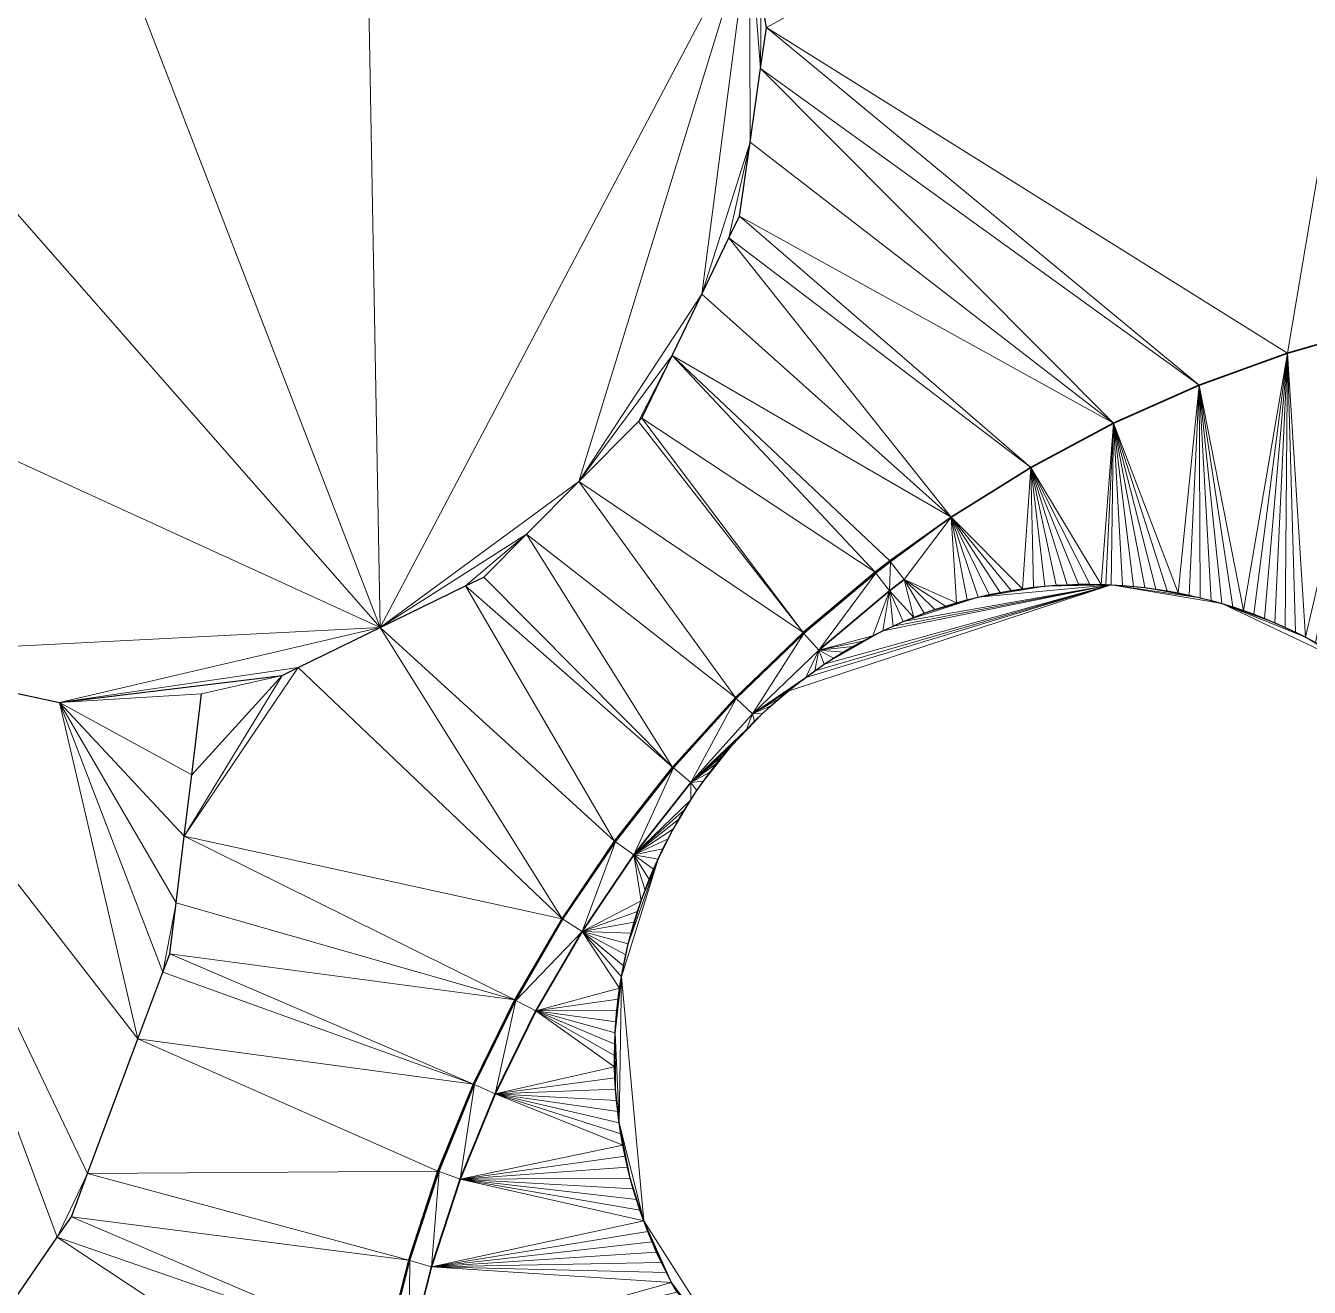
# Model space of a CAD drawing. Header units: metres. Extents: x 246428 to 246884, y 7418966 to 7419490.
# Drawn here: x 246834.15 to 246845.54, y 7419397.66 to 7419408.86 of the extents above; entities that cross this region are included whole.
import ezdxf

# ---------------------------------------------------------------- set-up
doc = ezdxf.new("R2010")
doc.units = ezdxf.units.M
doc.linetypes.add('blank name', pattern=[0])
doc.linetypes.add('HIDDEN', pattern=[9.525, 6.35, -3.175])
doc.layers.add('_12D_UNMAPPED', color=7, linetype='Continuous')
doc.layers.add('GRADELINES', color=250, linetype='HIDDEN', lineweight=25)
for name, color, linetype, lineweight, true_color in [('KERB_BACK', 7, 'Continuous', 35, 0x5fd2ff), ('KERB_LIP', 7, 'Continuous', 35, 0x5fd2ff), ('KERB_TOP', 7, 'Continuous', 18, 0xb9b9b9)]:
    doc.layers.add(name, color=color, linetype=linetype, lineweight=lineweight, true_color=true_color)

msp = doc.modelspace()

# ---------------------------------------------------------------- linework, layer by layer
at = {"layer": '_12D_UNMAPPED', "color": 3, "linetype": 'blank name', "lineweight": 0}
for points in [[(246833.053, 7419414.524, 36.276), (246837.296, 7419403.517, 36.389), (246829.769, 7419412.099, 36.258)], [(246837.1, 7419414.265, 36.318), (246837.296, 7419403.517, 36.389), (246833.053, 7419414.524, 36.276)], [(246840.574, 7419409.735, 36.382), (246837.296, 7419403.517, 36.389), (246837.1, 7419414.265, 36.318)], [(246837.296, 7419403.517, 36.389), (246828.975, 7419407.327, 36.281), (246829.769, 7419412.099, 36.258)], [(246840.724, 7419408.846, 36.389), (246840.679, 7419409.113, 36.386), (246846.359, 7419411.938, 36.425)], [(246845.349, 7419405.955, 36.453), (246840.724, 7419408.846, 36.389), (246846.359, 7419411.938, 36.425)], [(246846.15, 7419406.186, 36.46), (246845.349, 7419405.955, 36.453), (246846.359, 7419411.938, 36.425)], [(246839.058, 7419404.813, 36.398), (246837.296, 7419403.517, 36.389), (246840.574, 7419409.735, 36.382)], [(246840.152, 7419406.479, 36.398), (246839.058, 7419404.813, 36.398), (246840.574, 7419409.735, 36.382)], [(246840.579, 7419407.826, 36.394), (246840.152, 7419406.479, 36.398), (246840.574, 7419409.735, 36.382)], [(246840.579, 7419407.826, 36.394), (246840.574, 7419409.735, 36.382), (246840.672, 7419408.48, 36.391)], [(246840.574, 7419409.735, 36.382), (246840.679, 7419409.113, 36.386), (246840.672, 7419408.48, 36.391)], [(246840.679, 7419409.113, 36.386), (246840.724, 7419408.846, 36.389), (246840.672, 7419408.48, 36.391)], [(246840.724, 7419408.846, 36.389), (246844.566, 7419405.67, 36.448), (246840.672, 7419408.48, 36.391)], [(246845.349, 7419405.955, 36.453), (246844.566, 7419405.67, 36.448), (246840.724, 7419408.846, 36.389)], [(246843.805, 7419405.331, 36.442), (246840.579, 7419407.826, 36.394), (246840.672, 7419408.48, 36.391)], [(246844.566, 7419405.67, 36.448), (246843.805, 7419405.331, 36.442), (246840.672, 7419408.48, 36.391)], [(246840.392, 7419406.977, 36.398), (246840.152, 7419406.479, 36.398), (246840.579, 7419407.826, 36.394)], [(246840.485, 7419407.17, 36.397), (246840.392, 7419406.977, 36.398), (246840.579, 7419407.826, 36.394)], [(246840.485, 7419407.17, 36.397), (246840.579, 7419407.826, 36.394), (246843.805, 7419405.331, 36.442)], [(246832.504, 7419403.272, 36.342), (246828.975, 7419407.327, 36.281), (246837.296, 7419403.517, 36.389)], [(246840.392, 7419406.977, 36.398), (246840.485, 7419407.17, 36.397), (246843.07, 7419404.939, 36.437)], [(246843.07, 7419404.939, 36.437), (246840.485, 7419407.17, 36.397), (246843.805, 7419405.331, 36.442)], [(246840.152, 7419406.479, 36.398), (246840.392, 7419406.977, 36.398), (246842.363, 7419404.498, 36.433)], [(246842.363, 7419404.498, 36.433), (246840.392, 7419406.977, 36.398), (246843.07, 7419404.939, 36.437)], [(246839.888, 7419405.932, 36.399), (246839.058, 7419404.813, 36.398), (246840.152, 7419406.479, 36.398)], [(246839.888, 7419405.932, 36.399), (246840.152, 7419406.479, 36.398), (246842.363, 7419404.498, 36.433)], [(246845.349, 7419405.955, 36.453), (246846.15, 7419406.186, 36.46), (246845.508, 7419403.431, 36.984)], [(246845.508, 7419403.431, 36.984), (246846.15, 7419406.186, 36.46), (246845.597, 7419403.384, 36.986)], [(246839.59, 7419405.347, 36.4), (246839.058, 7419404.813, 36.398), (246839.888, 7419405.932, 36.399)], [(246839.619, 7419405.377, 36.4), (246839.59, 7419405.347, 36.4), (246839.888, 7419405.932, 36.399)], [(246841.689, 7419404.009, 36.43), (246839.619, 7419405.377, 36.4), (246839.888, 7419405.932, 36.399)], [(246841.821, 7419404.11, 36.43), (246839.888, 7419405.932, 36.399), (246841.821, 7419404.11, 36.43)], [(246841.689, 7419404.009, 36.43), (246839.888, 7419405.932, 36.399), (246841.821, 7419404.11, 36.43)], [(246841.821, 7419404.11, 36.43), (246839.888, 7419405.932, 36.399), (246842.363, 7419404.498, 36.433)], [(246844.566, 7419405.67, 36.448), (246845.349, 7419405.955, 36.453), (246844.958, 7419403.669, 36.975)], [(246844.958, 7419403.669, 36.975), (246845.349, 7419405.955, 36.453), (246845.052, 7419403.635, 36.976)], [(246845.052, 7419403.635, 36.976), (246845.349, 7419405.955, 36.453), (246845.145, 7419403.598, 36.978)], [(246845.145, 7419403.598, 36.978), (246845.349, 7419405.955, 36.453), (246845.237, 7419403.56, 36.98)], [(246845.237, 7419403.56, 36.98), (246845.349, 7419405.955, 36.453), (246845.329, 7419403.519, 36.981)], [(246845.329, 7419403.519, 36.981), (246845.349, 7419405.955, 36.453), (246845.419, 7419403.476, 36.983)], [(246845.419, 7419403.476, 36.983), (246845.349, 7419405.955, 36.453), (246845.508, 7419403.431, 36.984)], [(246843.805, 7419405.331, 36.442), (246844.566, 7419405.67, 36.448), (246844.379, 7419403.825, 36.965)], [(246844.379, 7419403.825, 36.965), (246844.566, 7419405.67, 36.448), (246844.477, 7419403.805, 36.966)], [(246844.477, 7419403.805, 36.966), (246844.566, 7419405.67, 36.448), (246844.574, 7419403.782, 36.968)], [(246844.671, 7419403.757, 36.97), (246844.566, 7419405.67, 36.448), (246844.767, 7419403.73, 36.971)], [(246844.863, 7419403.7, 36.973), (246844.566, 7419405.67, 36.448), (246844.958, 7419403.669, 36.975)], [(246844.574, 7419403.782, 36.968), (246844.566, 7419405.67, 36.448), (246844.671, 7419403.757, 36.97)], [(246844.767, 7419403.73, 36.971), (246844.566, 7419405.67, 36.448), (246844.863, 7419403.7, 36.973)], [(246841.05, 7419403.474, 36.426), (246839.59, 7419405.347, 36.4), (246839.619, 7419405.377, 36.4)], [(246841.689, 7419404.009, 36.43), (246841.05, 7419403.474, 36.426), (246839.619, 7419405.377, 36.4)], [(246841.05, 7419403.474, 36.426), (246839.058, 7419404.813, 36.398), (246839.59, 7419405.347, 36.4)], [(246843.07, 7419404.939, 36.437), (246843.805, 7419405.331, 36.442), (246843.695, 7419403.901, 36.953)], [(246843.695, 7419403.901, 36.953), (246843.805, 7419405.331, 36.442), (246843.737, 7419403.899, 36.954)], [(246843.805, 7419405.331, 36.442), (246843.784, 7419403.897, 36.955), (246843.737, 7419403.899, 36.954)], [(246843.784, 7419403.897, 36.955), (246843.805, 7419405.331, 36.442), (246843.884, 7419403.891, 36.956)], [(246844.083, 7419403.872, 36.96), (246843.805, 7419405.331, 36.442), (246844.182, 7419403.858, 36.961)], [(246843.884, 7419403.891, 36.956), (246843.805, 7419405.331, 36.442), (246843.983, 7419403.883, 36.958)], [(246843.983, 7419403.883, 36.958), (246843.805, 7419405.331, 36.442), (246844.083, 7419403.872, 36.96)], [(246844.182, 7419403.858, 36.961), (246843.805, 7419405.331, 36.442), (246844.281, 7419403.843, 36.963)], [(246844.281, 7419403.843, 36.963), (246843.805, 7419405.331, 36.442), (246844.379, 7419403.825, 36.965)], [(246842.363, 7419404.498, 36.433), (246843.07, 7419404.939, 36.437), (246842.997, 7419403.862, 36.942)], [(246842.997, 7419403.862, 36.942), (246843.07, 7419404.939, 36.437), (246843.096, 7419403.875, 36.943)], [(246843.096, 7419403.875, 36.943), (246843.07, 7419404.939, 36.437), (246843.195, 7419403.885, 36.945)], [(246843.195, 7419403.885, 36.945), (246843.07, 7419404.939, 36.437), (246843.295, 7419403.893, 36.947)], [(246843.295, 7419403.893, 36.947), (246843.07, 7419404.939, 36.437), (246843.395, 7419403.898, 36.948)], [(246843.395, 7419403.898, 36.948), (246843.07, 7419404.939, 36.437), (246843.495, 7419403.902, 36.95)], [(246843.495, 7419403.902, 36.95), (246843.07, 7419404.939, 36.437), (246843.595, 7419403.902, 36.951)], [(246843.595, 7419403.902, 36.951), (246843.07, 7419404.939, 36.437), (246843.695, 7419403.901, 36.953)], [(246838.596, 7419404.348, 36.396), (246837.296, 7419403.517, 36.389), (246839.058, 7419404.813, 36.398)], [(246840.45, 7419402.896, 36.424), (246838.596, 7419404.348, 36.396), (246839.058, 7419404.813, 36.398)], [(246841.05, 7419403.474, 36.426), (246840.45, 7419402.896, 36.424), (246839.058, 7419404.813, 36.398)], [(246841.821, 7419404.11, 36.43), (246842.363, 7419404.498, 36.433), (246841.827, 7419404.102, 36.922)], [(246841.827, 7419404.102, 36.922), (246842.363, 7419404.498, 36.433), (246841.948, 7419403.943, 36.922)], [(246841.948, 7419403.943, 36.922), (246842.363, 7419404.498, 36.433), (246842.41, 7419403.737, 36.933)], [(246842.41, 7419403.737, 36.933), (246842.363, 7419404.498, 36.433), (246842.507, 7419403.764, 36.934)], [(246842.507, 7419403.764, 36.934), (246842.363, 7419404.498, 36.433), (246842.604, 7419403.788, 36.936)], [(246842.604, 7419403.788, 36.936), (246842.363, 7419404.498, 36.433), (246842.701, 7419403.81, 36.937)], [(246842.701, 7419403.81, 36.937), (246842.363, 7419404.498, 36.433), (246842.799, 7419403.83, 36.939)], [(246842.799, 7419403.83, 36.939), (246842.363, 7419404.498, 36.433), (246842.898, 7419403.847, 36.94)], [(246842.898, 7419403.847, 36.94), (246842.363, 7419404.498, 36.433), (246842.997, 7419403.862, 36.942)], [(246838.053, 7419403.887, 36.394), (246837.296, 7419403.517, 36.389), (246838.596, 7419404.348, 36.396)], [(246838.215, 7419403.966, 36.395), (246838.053, 7419403.887, 36.394), (246838.596, 7419404.348, 36.396)], [(246839.892, 7419402.277, 36.423), (246838.215, 7419403.966, 36.395), (246838.596, 7419404.348, 36.396)], [(246840.45, 7419402.896, 36.424), (246839.892, 7419402.277, 36.423), (246838.596, 7419404.348, 36.396)], [(246841.689, 7419404.009, 36.43), (246841.821, 7419404.11, 36.43), (246841.695, 7419404.001, 36.92)], [(246841.695, 7419404.001, 36.92), (246841.821, 7419404.11, 36.43), (246841.827, 7419404.102, 36.922)], [(246841.695, 7419404.001, 36.92), (246841.827, 7419404.102, 36.922), (246841.818, 7419403.843, 36.92)], [(246841.818, 7419403.843, 36.92), (246841.827, 7419404.102, 36.922), (246841.948, 7419403.943, 36.922)], [(246841.821, 7419404.11, 36.43), (246841.821, 7419404.11, 36.43), (246841.827, 7419404.102, 36.922)], [(246841.057, 7419403.466, 36.912), (246841.05, 7419403.474, 36.426), (246841.689, 7419404.009, 36.43)], [(246841.057, 7419403.466, 36.912), (246841.689, 7419404.009, 36.43), (246841.695, 7419404.001, 36.92)], [(246841.19, 7419403.317, 36.912), (246841.057, 7419403.466, 36.912), (246841.695, 7419404.001, 36.92)], [(246841.19, 7419403.317, 36.912), (246841.695, 7419404.001, 36.92), (246841.818, 7419403.843, 36.92)], [(246839.377, 7419401.622, 36.421), (246837.296, 7419403.517, 36.389), (246838.053, 7419403.887, 36.394)], [(246839.892, 7419402.277, 36.423), (246838.053, 7419403.887, 36.394), (246838.215, 7419403.966, 36.395)], [(246839.892, 7419402.277, 36.423), (246839.377, 7419401.622, 36.421), (246838.053, 7419403.887, 36.394)], [(246840.916, 7419402.952, 36.912), (246841.073, 7419403.075, 36.914), (246843.784, 7419403.897, 36.955)], [(246843.784, 7419403.897, 36.955), (246841.073, 7419403.075, 36.914), (246841.154, 7419403.134, 36.915)], [(246843.784, 7419403.897, 36.955), (246841.154, 7419403.134, 36.915), (246841.237, 7419403.191, 36.916)], [(246843.784, 7419403.897, 36.955), (246841.237, 7419403.191, 36.916), (246841.757, 7419403.488, 36.923)], [(246843.784, 7419403.897, 36.955), (246841.757, 7419403.488, 36.923), (246841.848, 7419403.53, 36.924)], [(246841.818, 7419403.843, 36.92), (246841.948, 7419403.943, 36.922), (246842.032, 7419403.608, 36.927)], [(246843.784, 7419403.897, 36.955), (246841.848, 7419403.53, 36.924), (246841.939, 7419403.57, 36.926)], [(246843.784, 7419403.897, 36.955), (246841.939, 7419403.57, 36.926), (246842.604, 7419403.788, 36.936)], [(246842.032, 7419403.608, 36.927), (246841.948, 7419403.943, 36.922), (246842.125, 7419403.644, 36.929)], [(246842.125, 7419403.644, 36.929), (246841.948, 7419403.943, 36.922), (246842.22, 7419403.677, 36.93)], [(246842.22, 7419403.677, 36.93), (246841.948, 7419403.943, 36.922), (246842.315, 7419403.708, 36.931)], [(246842.315, 7419403.708, 36.931), (246841.948, 7419403.943, 36.922), (246842.41, 7419403.737, 36.933)], [(246843.784, 7419403.897, 36.955), (246842.604, 7419403.788, 36.936), (246843.195, 7419403.885, 36.945)], [(246842.604, 7419403.788, 36.936), (246842.799, 7419403.83, 36.939), (246843.195, 7419403.885, 36.945)], [(246842.799, 7419403.83, 36.939), (246842.898, 7419403.847, 36.94), (246843.195, 7419403.885, 36.945)], [(246842.898, 7419403.847, 36.94), (246842.997, 7419403.862, 36.942), (246843.195, 7419403.885, 36.945)], [(246842.997, 7419403.862, 36.942), (246843.096, 7419403.875, 36.943), (246843.195, 7419403.885, 36.945)], [(246843.195, 7419403.885, 36.945), (246843.395, 7419403.898, 36.948), (246843.595, 7419403.902, 36.951)], [(246843.195, 7419403.885, 36.945), (246843.595, 7419403.902, 36.951), (246843.695, 7419403.901, 36.953)], [(246843.784, 7419403.897, 36.955), (246843.195, 7419403.885, 36.945), (246843.695, 7419403.901, 36.953)], [(246843.195, 7419403.885, 36.945), (246843.295, 7419403.893, 36.947), (246843.395, 7419403.898, 36.948)], [(246843.395, 7419403.898, 36.948), (246843.495, 7419403.902, 36.95), (246843.595, 7419403.902, 36.951)], [(246843.784, 7419403.897, 36.955), (246843.695, 7419403.901, 36.953), (246843.737, 7419403.899, 36.954)], [(246843.784, 7419403.897, 36.955), (246843.884, 7419403.891, 36.956), (246844.083, 7419403.872, 36.96)], [(246843.784, 7419403.897, 36.955), (246844.083, 7419403.872, 36.96), (246844.574, 7419403.782, 36.968)], [(246843.784, 7419403.897, 36.955), (246844.574, 7419403.782, 36.968), (246844.767, 7419403.73, 36.971)], [(246843.884, 7419403.891, 36.956), (246843.983, 7419403.883, 36.958), (246844.083, 7419403.872, 36.96)], [(246844.083, 7419403.872, 36.96), (246844.182, 7419403.858, 36.961), (246844.574, 7419403.782, 36.968)], [(246841.19, 7419403.317, 36.912), (246841.818, 7419403.843, 36.92), (246841.668, 7419403.444, 36.922)], [(246841.668, 7419403.444, 36.922), (246841.818, 7419403.843, 36.92), (246841.757, 7419403.488, 36.923)], [(246841.757, 7419403.488, 36.923), (246841.818, 7419403.843, 36.92), (246841.848, 7419403.53, 36.924)], [(246841.848, 7419403.53, 36.924), (246841.818, 7419403.843, 36.92), (246841.939, 7419403.57, 36.926)], [(246841.939, 7419403.57, 36.926), (246841.818, 7419403.843, 36.92), (246842.032, 7419403.608, 36.927)], [(246841.939, 7419403.57, 36.926), (246842.125, 7419403.644, 36.929), (246842.604, 7419403.788, 36.936)], [(246842.125, 7419403.644, 36.929), (246842.315, 7419403.708, 36.931), (246842.604, 7419403.788, 36.936)], [(246842.315, 7419403.708, 36.931), (246842.507, 7419403.764, 36.934), (246842.604, 7419403.788, 36.936)], [(246842.315, 7419403.708, 36.931), (246842.41, 7419403.737, 36.933), (246842.507, 7419403.764, 36.934)], [(246842.604, 7419403.788, 36.936), (246842.701, 7419403.81, 36.937), (246842.799, 7419403.83, 36.939)], [(246844.182, 7419403.858, 36.961), (246844.281, 7419403.843, 36.963), (246844.574, 7419403.782, 36.968)], [(246844.281, 7419403.843, 36.963), (246844.379, 7419403.825, 36.965), (246844.574, 7419403.782, 36.968)], [(246844.379, 7419403.825, 36.965), (246844.477, 7419403.805, 36.966), (246844.574, 7419403.782, 36.968)], [(246844.574, 7419403.782, 36.968), (246844.671, 7419403.757, 36.97), (246844.767, 7419403.73, 36.971)], [(246841.939, 7419403.57, 36.926), (246842.032, 7419403.608, 36.927), (246842.125, 7419403.644, 36.929)], [(246842.125, 7419403.644, 36.929), (246842.22, 7419403.677, 36.93), (246842.315, 7419403.708, 36.931)], [(246844.767, 7419403.73, 36.971), (246845.508, 7419403.431, 36.984), (246845.938, 7419403.176, 36.992)], [(246844.767, 7419403.73, 36.971), (246844.958, 7419403.669, 36.975), (246845.237, 7419403.56, 36.98)], [(246844.767, 7419403.73, 36.971), (246844.863, 7419403.7, 36.973), (246844.958, 7419403.669, 36.975)], [(246844.767, 7419403.73, 36.971), (246845.237, 7419403.56, 36.98), (246845.508, 7419403.431, 36.984)], [(246844.958, 7419403.669, 36.975), (246845.052, 7419403.635, 36.976), (246845.237, 7419403.56, 36.98)], [(246845.052, 7419403.635, 36.976), (246845.145, 7419403.598, 36.978), (246845.237, 7419403.56, 36.98)], [(246845.237, 7419403.56, 36.98), (246845.329, 7419403.519, 36.981), (246845.508, 7419403.431, 36.984)], [(246834.45, 7419402.852, 36.364), (246832.504, 7419403.272, 36.342), (246837.296, 7419403.517, 36.389)], [(246834.45, 7419402.852, 36.364), (246837.296, 7419403.517, 36.389), (246836.569, 7419403.162, 36.383)], [(246838.91, 7419400.932, 36.422), (246836.569, 7419403.162, 36.383), (246837.296, 7419403.517, 36.389)], [(246839.377, 7419401.622, 36.421), (246838.91, 7419400.932, 36.422), (246837.296, 7419403.517, 36.389)], [(246840.457, 7419402.889, 36.904), (246840.45, 7419402.896, 36.424), (246841.05, 7419403.474, 36.426)], [(246840.457, 7419402.889, 36.904), (246841.05, 7419403.474, 36.426), (246841.057, 7419403.466, 36.912)], [(246840.601, 7419402.75, 36.904), (246840.457, 7419402.889, 36.904), (246841.057, 7419403.466, 36.912)], [(246840.601, 7419402.75, 36.904), (246841.057, 7419403.466, 36.912), (246841.19, 7419403.317, 36.912)], [(246841.579, 7419403.397, 36.921), (246841.19, 7419403.317, 36.912), (246841.668, 7419403.444, 36.922)], [(246841.237, 7419403.191, 36.916), (246841.32, 7419403.245, 36.917), (246841.757, 7419403.488, 36.923)], [(246841.32, 7419403.245, 36.917), (246841.668, 7419403.444, 36.922), (246841.757, 7419403.488, 36.923)], [(246841.32, 7419403.245, 36.917), (246841.492, 7419403.349, 36.919), (246841.668, 7419403.444, 36.922)], [(246841.492, 7419403.349, 36.919), (246841.579, 7419403.397, 36.921), (246841.668, 7419403.444, 36.922)], [(246845.329, 7419403.519, 36.981), (246845.419, 7419403.476, 36.983), (246845.508, 7419403.431, 36.984)], [(246845.508, 7419403.431, 36.984), (246845.597, 7419403.384, 36.986), (246845.684, 7419403.335, 36.988)], [(246845.508, 7419403.431, 36.984), (246845.684, 7419403.335, 36.988), (246845.938, 7419403.176, 36.992)], [(246841.073, 7419403.075, 36.914), (246840.601, 7419402.75, 36.904), (246841.19, 7419403.317, 36.912)], [(246841.073, 7419403.075, 36.914), (246841.19, 7419403.317, 36.912), (246841.154, 7419403.134, 36.915)], [(246841.154, 7419403.134, 36.915), (246841.19, 7419403.317, 36.912), (246841.237, 7419403.191, 36.916)], [(246841.492, 7419403.349, 36.919), (246841.19, 7419403.317, 36.912), (246841.579, 7419403.397, 36.921)], [(246841.405, 7419403.298, 36.918), (246841.19, 7419403.317, 36.912), (246841.492, 7419403.349, 36.919)], [(246841.32, 7419403.245, 36.917), (246841.19, 7419403.317, 36.912), (246841.405, 7419403.298, 36.918)], [(246841.237, 7419403.191, 36.916), (246841.19, 7419403.317, 36.912), (246841.32, 7419403.245, 36.917)], [(246841.32, 7419403.245, 36.917), (246841.405, 7419403.298, 36.918), (246841.492, 7419403.349, 36.919)], [(246834.055, 7419397.56, 36.394), (246832.504, 7419403.272, 36.342), (246834.43, 7419398.105, 36.395)], [(246834.43, 7419398.105, 36.395), (246832.504, 7419403.272, 36.342), (246834.699, 7419398.671, 36.394)], [(246834.699, 7419398.671, 36.394), (246832.504, 7419403.272, 36.342), (246835.146, 7419399.865, 36.391)], [(246832.504, 7419403.272, 36.342), (246834.45, 7419402.852, 36.364), (246835.146, 7419399.865, 36.391)], [(246834.45, 7419402.852, 36.364), (246836.569, 7419403.162, 36.383), (246836.426, 7419403.092, 36.382)], [(246834.45, 7419402.852, 36.364), (246836.426, 7419403.092, 36.382), (246835.711, 7419402.929, 36.376)], [(246836.569, 7419403.162, 36.383), (246838.91, 7419400.932, 36.422), (246835.556, 7419401.664, 36.383)], [(246836.426, 7419403.092, 36.382), (246836.569, 7419403.162, 36.383), (246835.556, 7419401.664, 36.383)], [(246836.426, 7419403.092, 36.382), (246835.556, 7419401.664, 36.383), (246835.623, 7419402.209, 36.38)], [(246836.426, 7419403.092, 36.382), (246835.623, 7419402.209, 36.38), (246835.711, 7419402.929, 36.376)], [(246840.994, 7419403.015, 36.913), (246840.601, 7419402.75, 36.904), (246841.073, 7419403.075, 36.914)], [(246840.916, 7419402.952, 36.912), (246840.994, 7419403.015, 36.913), (246841.073, 7419403.075, 36.914)], [(246840.916, 7419402.952, 36.912), (246840.601, 7419402.75, 36.904), (246840.994, 7419403.015, 36.913)], [(246835.623, 7419402.209, 36.38), (246834.45, 7419402.852, 36.364), (246835.711, 7419402.929, 36.376)], [(246835.146, 7419399.865, 36.391), (246834.45, 7419402.852, 36.364), (246835.368, 7419400.459, 36.389)], [(246835.368, 7419400.459, 36.389), (246834.45, 7419402.852, 36.364), (246835.484, 7419401.074, 36.386)], [(246835.484, 7419401.074, 36.386), (246834.45, 7419402.852, 36.364), (246835.556, 7419401.664, 36.383)], [(246835.556, 7419401.664, 36.383), (246834.45, 7419402.852, 36.364), (246835.623, 7419402.209, 36.38)], [(246839.899, 7419402.271, 36.898), (246839.892, 7419402.277, 36.423), (246840.45, 7419402.896, 36.424)], [(246839.899, 7419402.271, 36.898), (246840.45, 7419402.896, 36.424), (246840.457, 7419402.889, 36.904)], [(246840.052, 7419402.142, 36.898), (246839.899, 7419402.271, 36.898), (246840.457, 7419402.889, 36.904)], [(246840.052, 7419402.142, 36.898), (246840.457, 7419402.889, 36.904), (246840.601, 7419402.75, 36.904)], [(246840.839, 7419402.888, 36.911), (246840.601, 7419402.75, 36.904), (246840.916, 7419402.952, 36.912)], [(246840.764, 7419402.822, 36.91), (246840.601, 7419402.75, 36.904), (246840.839, 7419402.888, 36.911)], [(246840.69, 7419402.754, 36.909), (246840.764, 7419402.822, 36.91), (246840.839, 7419402.888, 36.911)], [(246840.052, 7419402.142, 36.898), (246840.601, 7419402.75, 36.904), (246840.548, 7419402.613, 36.907)], [(246840.413, 7419402.466, 36.905), (246840.619, 7419402.685, 36.908), (246840.69, 7419402.754, 36.909)], [(246840.548, 7419402.613, 36.907), (246840.601, 7419402.75, 36.904), (246840.619, 7419402.685, 36.908)], [(246840.69, 7419402.754, 36.909), (246840.601, 7419402.75, 36.904), (246840.764, 7419402.822, 36.91)], [(246840.619, 7419402.685, 36.908), (246840.601, 7419402.75, 36.904), (246840.69, 7419402.754, 36.909)], [(246840.413, 7419402.466, 36.905), (246840.48, 7419402.54, 36.906), (246840.619, 7419402.685, 36.908)], [(246840.48, 7419402.54, 36.906), (246840.548, 7419402.613, 36.907), (246840.619, 7419402.685, 36.908)], [(246840.48, 7419402.54, 36.906), (246840.052, 7419402.142, 36.898), (246840.548, 7419402.613, 36.907)], [(246840.413, 7419402.466, 36.905), (246840.052, 7419402.142, 36.898), (246840.48, 7419402.54, 36.906)], [(246840.348, 7419402.39, 36.905), (246840.052, 7419402.142, 36.898), (246840.413, 7419402.466, 36.905)], [(246840.285, 7419402.312, 36.904), (246840.052, 7419402.142, 36.898), (246840.348, 7419402.39, 36.905)], [(246840.165, 7419402.153, 36.903), (246840.285, 7419402.312, 36.904), (246840.413, 7419402.466, 36.905)], [(246840.285, 7419402.312, 36.904), (246840.348, 7419402.39, 36.905), (246840.413, 7419402.466, 36.905)], [(246839.385, 7419401.616, 36.892), (246839.377, 7419401.622, 36.421), (246839.892, 7419402.277, 36.423)], [(246839.385, 7419401.616, 36.892), (246839.892, 7419402.277, 36.423), (246839.899, 7419402.271, 36.898)], [(246840.224, 7419402.233, 36.903), (246840.052, 7419402.142, 36.898), (246840.285, 7419402.312, 36.904)], [(246840.165, 7419402.153, 36.903), (246840.224, 7419402.233, 36.903), (246840.285, 7419402.312, 36.904)], [(246839.547, 7419401.498, 36.892), (246839.385, 7419401.616, 36.892), (246839.899, 7419402.271, 36.898)], [(246839.547, 7419401.498, 36.892), (246839.899, 7419402.271, 36.898), (246840.052, 7419402.142, 36.898)], [(246840.165, 7419402.153, 36.903), (246840.052, 7419402.142, 36.898), (246840.224, 7419402.233, 36.903)], [(246839.547, 7419401.498, 36.892), (246840.052, 7419402.142, 36.898), (246840.052, 7419401.987, 36.901)], [(246840.107, 7419402.071, 36.902), (246840.052, 7419402.142, 36.898), (246840.165, 7419402.153, 36.903)], [(246840.052, 7419401.987, 36.901), (246840.052, 7419402.142, 36.898), (246840.107, 7419402.071, 36.902)], [(246839.999, 7419401.903, 36.901), (246839.547, 7419401.498, 36.892), (246840.052, 7419401.987, 36.901)], [(246839.898, 7419401.73, 36.9), (246839.947, 7419401.817, 36.9), (246840.052, 7419401.987, 36.901)], [(246839.947, 7419401.817, 36.9), (246839.999, 7419401.903, 36.901), (246840.052, 7419401.987, 36.901)], [(246839.947, 7419401.817, 36.9), (246839.547, 7419401.498, 36.892), (246839.999, 7419401.903, 36.901)], [(246839.898, 7419401.73, 36.9), (246839.547, 7419401.498, 36.892), (246839.947, 7419401.817, 36.9)], [(246839.851, 7419401.642, 36.899), (246839.547, 7419401.498, 36.892), (246839.898, 7419401.73, 36.9)], [(246839.763, 7419401.462, 36.899), (246839.851, 7419401.642, 36.899), (246839.898, 7419401.73, 36.9)], [(246838.491, 7419400.212, 36.422), (246835.484, 7419401.074, 36.386), (246835.556, 7419401.664, 36.383)], [(246838.91, 7419400.932, 36.422), (246838.491, 7419400.212, 36.422), (246835.556, 7419401.664, 36.383)], [(246838.91, 7419400.932, 36.422), (246839.377, 7419401.622, 36.421), (246838.918, 7419400.927, 36.887)], [(246838.918, 7419400.927, 36.887), (246839.377, 7419401.622, 36.421), (246839.385, 7419401.616, 36.892)], [(246839.088, 7419400.82, 36.887), (246838.918, 7419400.927, 36.887), (246839.385, 7419401.616, 36.892)], [(246839.088, 7419400.82, 36.887), (246839.385, 7419401.616, 36.892), (246839.547, 7419401.498, 36.892)], [(246839.806, 7419401.553, 36.899), (246839.547, 7419401.498, 36.892), (246839.851, 7419401.642, 36.899)], [(246839.763, 7419401.462, 36.899), (246839.806, 7419401.553, 36.899), (246839.851, 7419401.642, 36.899)], [(246839.088, 7419400.82, 36.887), (246839.547, 7419401.498, 36.892), (246839.613, 7419401.092, 36.898)], [(246839.763, 7419401.462, 36.899), (246839.547, 7419401.498, 36.892), (246839.806, 7419401.553, 36.899)], [(246839.613, 7419401.092, 36.898), (246839.547, 7419401.498, 36.892), (246839.647, 7419401.186, 36.898)], [(246839.647, 7419401.186, 36.898), (246839.547, 7419401.498, 36.892), (246839.683, 7419401.279, 36.898)], [(246839.683, 7419401.279, 36.898), (246839.547, 7419401.498, 36.892), (246839.722, 7419401.371, 36.898)], [(246839.722, 7419401.371, 36.898), (246839.547, 7419401.498, 36.892), (246839.763, 7419401.462, 36.899)], [(246839.437, 7419400.415, 36.897), (246839.498, 7419400.709, 36.897), (246839.763, 7419401.462, 36.899)], [(246839.498, 7419400.709, 36.897), (246839.613, 7419401.092, 36.898), (246839.763, 7419401.462, 36.899)], [(246839.613, 7419401.092, 36.898), (246839.647, 7419401.186, 36.898), (246839.763, 7419401.462, 36.899)], [(246839.647, 7419401.186, 36.898), (246839.683, 7419401.279, 36.898), (246839.763, 7419401.462, 36.899)], [(246839.683, 7419401.279, 36.898), (246839.722, 7419401.371, 36.898), (246839.763, 7419401.462, 36.899)], [(246835.429, 7419400.621, 36.388), (246835.368, 7419400.459, 36.389), (246835.484, 7419401.074, 36.386)], [(246838.491, 7419400.212, 36.422), (246835.429, 7419400.621, 36.388), (246835.484, 7419401.074, 36.386)], [(246839.581, 7419400.997, 36.898), (246839.088, 7419400.82, 36.887), (246839.613, 7419401.092, 36.898)], [(246839.498, 7419400.709, 36.897), (246839.581, 7419400.997, 36.898), (246839.613, 7419401.092, 36.898)], [(246838.491, 7419400.212, 36.422), (246838.91, 7419400.932, 36.422), (246838.5, 7419400.207, 36.883)], [(246838.5, 7419400.207, 36.883), (246838.91, 7419400.932, 36.422), (246838.918, 7419400.927, 36.887)], [(246838.5, 7419400.207, 36.883), (246838.918, 7419400.927, 36.887), (246839.088, 7419400.82, 36.887)], [(246839.551, 7419400.902, 36.897), (246839.088, 7419400.82, 36.887), (246839.581, 7419400.997, 36.898)], [(246839.498, 7419400.709, 36.897), (246839.523, 7419400.805, 36.897), (246839.581, 7419400.997, 36.898)], [(246839.523, 7419400.805, 36.897), (246839.551, 7419400.902, 36.897), (246839.581, 7419400.997, 36.898)], [(246838.677, 7419400.113, 36.883), (246838.5, 7419400.207, 36.883), (246839.088, 7419400.82, 36.887)], [(246838.677, 7419400.113, 36.883), (246839.088, 7419400.82, 36.887), (246839.421, 7419400.316, 36.898)], [(246839.523, 7419400.805, 36.897), (246839.088, 7419400.82, 36.887), (246839.551, 7419400.902, 36.897)], [(246839.421, 7419400.316, 36.898), (246839.088, 7419400.82, 36.887), (246839.437, 7419400.415, 36.897)], [(246839.437, 7419400.415, 36.897), (246839.088, 7419400.82, 36.887), (246839.455, 7419400.513, 36.897)], [(246839.455, 7419400.513, 36.897), (246839.088, 7419400.82, 36.887), (246839.476, 7419400.611, 36.897)], [(246839.476, 7419400.611, 36.897), (246839.088, 7419400.82, 36.887), (246839.498, 7419400.709, 36.897)], [(246839.498, 7419400.709, 36.897), (246839.088, 7419400.82, 36.887), (246839.523, 7419400.805, 36.897)], [(246839.437, 7419400.415, 36.897), (246839.476, 7419400.611, 36.897), (246839.498, 7419400.709, 36.897)], [(246838.124, 7419399.464, 36.423), (246835.368, 7419400.459, 36.389), (246835.429, 7419400.621, 36.388)], [(246838.491, 7419400.212, 36.422), (246838.124, 7419399.464, 36.423), (246835.429, 7419400.621, 36.388)], [(246839.437, 7419400.415, 36.897), (246839.455, 7419400.513, 36.897), (246839.476, 7419400.611, 36.897)], [(246838.124, 7419399.464, 36.423), (246835.146, 7419399.865, 36.391), (246835.368, 7419400.459, 36.389)], [(246839.382, 7419399.918, 36.899), (246839.397, 7419400.118, 36.898), (246839.437, 7419400.415, 36.897)], [(246839.417, 7419399.12, 36.902), (246839.382, 7419399.918, 36.899), (246839.437, 7419400.415, 36.897)], [(246839.397, 7419400.118, 36.898), (246839.421, 7419400.316, 36.898), (246839.437, 7419400.415, 36.897)], [(246839.636, 7419398.249, 36.908), (246839.417, 7419399.12, 36.902), (246839.437, 7419400.415, 36.897)], [(246839.408, 7419400.217, 36.898), (246838.677, 7419400.113, 36.883), (246839.421, 7419400.316, 36.898)], [(246839.397, 7419400.118, 36.898), (246839.408, 7419400.217, 36.898), (246839.421, 7419400.316, 36.898)], [(246838.124, 7419399.464, 36.423), (246838.491, 7419400.212, 36.422), (246838.5, 7419400.207, 36.883)], [(246838.133, 7419399.46, 36.88), (246838.124, 7419399.464, 36.423), (246838.5, 7419400.207, 36.883)], [(246838.133, 7419399.46, 36.88), (246838.5, 7419400.207, 36.883), (246838.316, 7419399.378, 36.88)], [(246838.316, 7419399.378, 36.88), (246838.5, 7419400.207, 36.883), (246838.677, 7419400.113, 36.883)], [(246838.316, 7419399.378, 36.88), (246838.677, 7419400.113, 36.883), (246839.377, 7419399.618, 36.9)], [(246839.397, 7419400.118, 36.898), (246838.677, 7419400.113, 36.883), (246839.408, 7419400.217, 36.898)], [(246839.388, 7419400.018, 36.898), (246838.677, 7419400.113, 36.883), (246839.397, 7419400.118, 36.898)], [(246839.377, 7419399.618, 36.9), (246838.677, 7419400.113, 36.883), (246839.376, 7419399.718, 36.899)], [(246839.376, 7419399.718, 36.899), (246838.677, 7419400.113, 36.883), (246839.378, 7419399.818, 36.899)], [(246839.378, 7419399.818, 36.899), (246838.677, 7419400.113, 36.883), (246839.382, 7419399.918, 36.899)], [(246839.382, 7419399.918, 36.899), (246838.677, 7419400.113, 36.883), (246839.388, 7419400.018, 36.898)], [(246839.382, 7419399.918, 36.899), (246839.388, 7419400.018, 36.898), (246839.397, 7419400.118, 36.898)], [(246839.377, 7419399.618, 36.9), (246839.378, 7419399.818, 36.899), (246839.382, 7419399.918, 36.899)], [(246839.386, 7419399.419, 36.901), (246839.377, 7419399.618, 36.9), (246839.382, 7419399.918, 36.899)], [(246839.417, 7419399.12, 36.902), (246839.386, 7419399.419, 36.901), (246839.382, 7419399.918, 36.899)], [(246837.809, 7419398.692, 36.425), (246834.699, 7419398.671, 36.394), (246835.146, 7419399.865, 36.391)], [(246838.124, 7419399.464, 36.423), (246837.809, 7419398.692, 36.425), (246835.146, 7419399.865, 36.391)], [(246839.377, 7419399.618, 36.9), (246839.376, 7419399.718, 36.899), (246839.378, 7419399.818, 36.899)], [(246839.38, 7419399.519, 36.9), (246838.316, 7419399.378, 36.88), (246839.377, 7419399.618, 36.9)], [(246839.386, 7419399.419, 36.901), (246839.38, 7419399.519, 36.9), (246839.377, 7419399.618, 36.9)], [(246837.809, 7419398.692, 36.425), (246838.124, 7419399.464, 36.423), (246838.133, 7419399.46, 36.88)], [(246837.819, 7419398.689, 36.878), (246837.809, 7419398.692, 36.425), (246838.133, 7419399.46, 36.88)], [(246837.819, 7419398.689, 36.878), (246838.133, 7419399.46, 36.88), (246838.006, 7419398.62, 36.878)], [(246838.006, 7419398.62, 36.878), (246838.133, 7419399.46, 36.88), (246838.316, 7419399.378, 36.88)], [(246839.386, 7419399.419, 36.901), (246838.316, 7419399.378, 36.88), (246839.38, 7419399.519, 36.9)], [(246838.006, 7419398.62, 36.878), (246838.316, 7419399.378, 36.88), (246839.449, 7419398.923, 36.904)], [(246839.394, 7419399.319, 36.901), (246838.316, 7419399.378, 36.88), (246839.386, 7419399.419, 36.901)], [(246839.417, 7419399.12, 36.902), (246838.316, 7419399.378, 36.88), (246839.404, 7419399.22, 36.902)], [(246839.449, 7419398.923, 36.904), (246838.316, 7419399.378, 36.88), (246839.432, 7419399.021, 36.903)], [(246839.432, 7419399.021, 36.903), (246838.316, 7419399.378, 36.88), (246839.417, 7419399.12, 36.902)], [(246839.404, 7419399.22, 36.902), (246838.316, 7419399.378, 36.88), (246839.394, 7419399.319, 36.901)], [(246839.417, 7419399.12, 36.902), (246839.394, 7419399.319, 36.901), (246839.386, 7419399.419, 36.901)], [(246839.417, 7419399.12, 36.902), (246839.404, 7419399.22, 36.902), (246839.394, 7419399.319, 36.901)], [(246839.449, 7419398.923, 36.904), (246839.432, 7419399.021, 36.903), (246839.417, 7419399.12, 36.902)], [(246839.469, 7419398.825, 36.904), (246839.449, 7419398.923, 36.904), (246839.417, 7419399.12, 36.902)], [(246839.491, 7419398.727, 36.905), (246839.469, 7419398.825, 36.904), (246839.417, 7419399.12, 36.902)], [(246839.515, 7419398.63, 36.905), (246839.491, 7419398.727, 36.905), (246839.417, 7419399.12, 36.902)], [(246839.636, 7419398.249, 36.908), (246839.515, 7419398.63, 36.905), (246839.417, 7419399.12, 36.902)], [(246839.469, 7419398.825, 36.904), (246838.006, 7419398.62, 36.878), (246839.449, 7419398.923, 36.904)], [(246839.491, 7419398.727, 36.905), (246838.006, 7419398.62, 36.878), (246839.469, 7419398.825, 36.904)], [(246834.555, 7419398.286, 36.395), (246834.43, 7419398.105, 36.395), (246834.699, 7419398.671, 36.394)], [(246837.549, 7419397.901, 36.427), (246834.555, 7419398.286, 36.395), (246834.699, 7419398.671, 36.394)], [(246837.809, 7419398.692, 36.425), (246837.549, 7419397.901, 36.427), (246834.699, 7419398.671, 36.394)], [(246837.549, 7419397.901, 36.427), (246837.809, 7419398.692, 36.425), (246837.559, 7419397.898, 36.874)], [(246837.559, 7419397.898, 36.874), (246837.809, 7419398.692, 36.425), (246837.819, 7419398.689, 36.878)], [(246837.559, 7419397.898, 36.874), (246837.819, 7419398.689, 36.878), (246837.751, 7419397.842, 36.874)], [(246837.751, 7419397.842, 36.874), (246837.819, 7419398.689, 36.878), (246838.006, 7419398.62, 36.878)], [(246839.515, 7419398.63, 36.905), (246838.006, 7419398.62, 36.878), (246839.491, 7419398.727, 36.905)], [(246839.542, 7419398.534, 36.906), (246838.006, 7419398.62, 36.878), (246839.515, 7419398.63, 36.905)], [(246839.571, 7419398.438, 36.906), (246839.542, 7419398.534, 36.906), (246839.515, 7419398.63, 36.905)], [(246839.636, 7419398.249, 36.908), (246839.571, 7419398.438, 36.906), (246839.515, 7419398.63, 36.905)], [(246837.751, 7419397.842, 36.874), (246838.006, 7419398.62, 36.878), (246839.636, 7419398.249, 36.908)], [(246839.602, 7419398.343, 36.907), (246838.006, 7419398.62, 36.878), (246839.571, 7419398.438, 36.906)], [(246839.636, 7419398.249, 36.908), (246838.006, 7419398.62, 36.878), (246839.602, 7419398.343, 36.907)], [(246839.571, 7419398.438, 36.906), (246838.006, 7419398.62, 36.878), (246839.542, 7419398.534, 36.906)], [(246839.636, 7419398.249, 36.908), (246839.602, 7419398.343, 36.907), (246839.571, 7419398.438, 36.906)], [(246837.344, 7419397.093, 36.43), (246834.43, 7419398.105, 36.395), (246834.555, 7419398.286, 36.395)], [(246837.549, 7419397.901, 36.427), (246837.344, 7419397.093, 36.43), (246834.555, 7419398.286, 36.395)], [(246839.671, 7419398.156, 36.908), (246837.751, 7419397.842, 36.874), (246839.636, 7419398.249, 36.908)], [(246840.596, 7419396.743, 36.924), (246839.883, 7419397.703, 36.912), (246839.636, 7419398.249, 36.908)], [(246839.709, 7419398.063, 36.909), (246839.671, 7419398.156, 36.908), (246839.636, 7419398.249, 36.908)], [(246839.792, 7419397.881, 36.91), (246839.709, 7419398.063, 36.909), (246839.636, 7419398.249, 36.908)], [(246839.883, 7419397.703, 36.912), (246839.792, 7419397.881, 36.91), (246839.636, 7419398.249, 36.908)], [(246837.196, 7419396.273, 36.434), (246834.055, 7419397.56, 36.394), (246834.43, 7419398.105, 36.395)], [(246837.344, 7419397.093, 36.43), (246837.196, 7419396.273, 36.434), (246834.43, 7419398.105, 36.395)], [(246839.709, 7419398.063, 36.909), (246837.751, 7419397.842, 36.874), (246839.671, 7419398.156, 36.908)], [(246839.749, 7419397.972, 36.91), (246837.751, 7419397.842, 36.874), (246839.709, 7419398.063, 36.909)], [(246839.792, 7419397.881, 36.91), (246839.749, 7419397.972, 36.91), (246839.709, 7419398.063, 36.909)], [(246839.792, 7419397.881, 36.91), (246837.751, 7419397.842, 36.874), (246839.749, 7419397.972, 36.91)], [(246837.344, 7419397.093, 36.43), (246837.549, 7419397.901, 36.427), (246837.559, 7419397.898, 36.874)], [(246837.354, 7419397.091, 36.871), (246837.344, 7419397.093, 36.43), (246837.559, 7419397.898, 36.874)], [(246837.354, 7419397.091, 36.871), (246837.559, 7419397.898, 36.874), (246837.549, 7419397.049, 36.871)], [(246837.549, 7419397.049, 36.871), (246837.559, 7419397.898, 36.874), (246837.751, 7419397.842, 36.874)], [(246837.549, 7419397.049, 36.871), (246837.751, 7419397.842, 36.874), (246839.883, 7419397.703, 36.912)], [(246839.836, 7419397.791, 36.911), (246837.751, 7419397.842, 36.874), (246839.792, 7419397.881, 36.91)], [(246839.883, 7419397.703, 36.912), (246837.751, 7419397.842, 36.874), (246839.836, 7419397.791, 36.911)], [(246839.883, 7419397.703, 36.912), (246839.836, 7419397.791, 36.911), (246839.792, 7419397.881, 36.91)], [(246839.931, 7419397.616, 36.913), (246837.549, 7419397.049, 36.871), (246839.883, 7419397.703, 36.912)], [(246840.596, 7419396.743, 36.924), (246839.931, 7419397.616, 36.913), (246839.883, 7419397.703, 36.912)]]:
    msp.add_3dface(points, dxfattribs=at)
at = {"layer": 'GRADELINES'}
for points in [[(246840.724, 7419408.846, 36.389), (246840.679, 7419409.113, 36.386), (246840.574, 7419409.735, 36.382), (246840.394, 7419410.809, 36.373), (246839.844, 7419411.815, 36.361), (246839.439, 7419412.556, 36.352), (246837.966, 7419413.895, 36.329), (246837.1, 7419414.265, 36.318), (246836.135, 7419414.678, 36.306), (246834.15, 7419414.818, 36.285), (246833.053, 7419414.524, 36.276)], [(246832.504, 7419403.272, 36.342), (246834.45, 7419402.852, 36.364), (246836.426, 7419403.092, 36.382), (246836.569, 7419403.162, 36.383), (246837.296, 7419403.517, 36.389), (246838.053, 7419403.887, 36.394), (246838.215, 7419403.966, 36.395), (246838.596, 7419404.348, 36.396), (246839.058, 7419404.813, 36.398), (246839.59, 7419405.347, 36.4), (246839.619, 7419405.377, 36.4), (246839.888, 7419405.932, 36.399), (246840.152, 7419406.479, 36.398), (246840.392, 7419406.977, 36.398), (246840.485, 7419407.17, 36.397), (246840.579, 7419407.826, 36.394), (246840.672, 7419408.48, 36.391), (246840.724, 7419408.846, 36.389)], [(246839.931, 7419397.616, 36.913), (246839.883, 7419397.703, 36.912), (246839.883, 7419397.703, 36.912), (246839.836, 7419397.791, 36.911), (246839.836, 7419397.791, 36.911), (246839.792, 7419397.881, 36.91), (246839.792, 7419397.881, 36.91), (246839.749, 7419397.972, 36.91), (246839.749, 7419397.972, 36.91), (246839.709, 7419398.063, 36.909), (246839.709, 7419398.063, 36.909), (246839.671, 7419398.156, 36.908), (246839.671, 7419398.156, 36.908), (246839.636, 7419398.249, 36.908), (246839.636, 7419398.249, 36.908), (246839.602, 7419398.343, 36.907), (246839.602, 7419398.343, 36.907), (246839.571, 7419398.438, 36.906), (246839.571, 7419398.438, 36.906), (246839.561, 7419398.47, 36.906), (246839.542, 7419398.534, 36.906), (246839.542, 7419398.534, 36.906), (246839.515, 7419398.63, 36.905), (246839.515, 7419398.63, 36.905), (246839.491, 7419398.727, 36.905), (246839.491, 7419398.727, 36.905), (246839.469, 7419398.825, 36.904), (246839.469, 7419398.825, 36.904), (246839.449, 7419398.923, 36.904), (246839.449, 7419398.923, 36.904), (246839.432, 7419399.021, 36.903), (246839.432, 7419399.021, 36.903), (246839.417, 7419399.12, 36.902), (246839.417, 7419399.12, 36.902), (246839.404, 7419399.22, 36.902), (246839.404, 7419399.22, 36.902), (246839.394, 7419399.319, 36.901), (246839.394, 7419399.319, 36.901), (246839.386, 7419399.419, 36.901), (246839.386, 7419399.419, 36.901), (246839.38, 7419399.519, 36.9), (246839.38, 7419399.519, 36.9), (246839.377, 7419399.618, 36.9), (246839.377, 7419399.618, 36.9), (246839.376, 7419399.718, 36.899), (246839.376, 7419399.718, 36.899), (246839.378, 7419399.818, 36.899), (246839.378, 7419399.818, 36.899), (246839.382, 7419399.918, 36.899), (246839.382, 7419399.918, 36.899), (246839.388, 7419400.018, 36.898), (246839.388, 7419400.018, 36.898), (246839.397, 7419400.118, 36.898), (246839.397, 7419400.118, 36.898), (246839.408, 7419400.217, 36.898), (246839.408, 7419400.217, 36.898), (246839.421, 7419400.316, 36.898), (246839.421, 7419400.316, 36.898), (246839.437, 7419400.415, 36.897), (246839.437, 7419400.415, 36.897), (246839.455, 7419400.513, 36.897), (246839.455, 7419400.513, 36.897), (246839.476, 7419400.611, 36.897), (246839.476, 7419400.611, 36.897), (246839.498, 7419400.709, 36.897), (246839.498, 7419400.709, 36.897), (246839.523, 7419400.805, 36.897), (246839.523, 7419400.805, 36.897), (246839.551, 7419400.902, 36.897), (246839.551, 7419400.902, 36.897), (246839.581, 7419400.997, 36.898), (246839.581, 7419400.997, 36.898), (246839.613, 7419401.092, 36.898), (246839.613, 7419401.092, 36.898), (246839.647, 7419401.186, 36.898), (246839.647, 7419401.186, 36.898), (246839.683, 7419401.279, 36.898), (246839.683, 7419401.279, 36.898), (246839.722, 7419401.371, 36.898), (246839.722, 7419401.371, 36.898), (246839.763, 7419401.462, 36.899), (246839.763, 7419401.462, 36.899), (246839.806, 7419401.553, 36.899), (246839.806, 7419401.553, 36.899), (246839.851, 7419401.642, 36.899), (246839.851, 7419401.642, 36.899), (246839.882, 7419401.701, 36.9), (246839.898, 7419401.73, 36.9), (246839.898, 7419401.73, 36.9), (246839.947, 7419401.817, 36.9), (246839.947, 7419401.817, 36.9), (246839.999, 7419401.903, 36.901), (246839.999, 7419401.903, 36.901), (246840.052, 7419401.987, 36.901), (246840.052, 7419401.987, 36.901), (246840.107, 7419402.071, 36.902), (246840.107, 7419402.071, 36.902), (246840.165, 7419402.153, 36.903), (246840.165, 7419402.153, 36.903), (246840.224, 7419402.233, 36.903), (246840.224, 7419402.233, 36.903), (246840.285, 7419402.312, 36.904), (246840.285, 7419402.312, 36.904), (246840.348, 7419402.39, 36.905), (246840.348, 7419402.39, 36.905), (246840.413, 7419402.466, 36.905), (246840.413, 7419402.466, 36.905), (246840.48, 7419402.54, 36.906), (246840.48, 7419402.54, 36.906), (246840.548, 7419402.613, 36.907), (246840.548, 7419402.613, 36.907), (246840.619, 7419402.685, 36.908), (246840.619, 7419402.685, 36.908), (246840.69, 7419402.754, 36.909), (246840.69, 7419402.754, 36.909), (246840.764, 7419402.822, 36.91), (246840.764, 7419402.822, 36.91), (246840.839, 7419402.888, 36.911), (246840.839, 7419402.888, 36.911), (246840.916, 7419402.952, 36.912), (246840.916, 7419402.952, 36.912), (246840.941, 7419402.973, 36.912), (246840.994, 7419403.015, 36.913), (246840.994, 7419403.015, 36.913), (246841.073, 7419403.075, 36.914), (246841.073, 7419403.075, 36.914), (246841.154, 7419403.134, 36.915), (246841.154, 7419403.134, 36.915), (246841.237, 7419403.191, 36.916), (246841.237, 7419403.191, 36.916), (246841.32, 7419403.245, 36.917), (246841.32, 7419403.245, 36.917), (246841.405, 7419403.298, 36.918), (246841.405, 7419403.298, 36.918), (246841.492, 7419403.349, 36.919), (246841.492, 7419403.349, 36.919), (246841.579, 7419403.397, 36.921), (246841.579, 7419403.397, 36.921), (246841.668, 7419403.444, 36.922), (246841.668, 7419403.444, 36.922), (246841.757, 7419403.488, 36.923), (246841.757, 7419403.488, 36.923), (246841.848, 7419403.53, 36.924), (246841.848, 7419403.53, 36.924), (246841.939, 7419403.57, 36.926), (246841.939, 7419403.57, 36.926), (246842.032, 7419403.608, 36.927), (246842.032, 7419403.608, 36.927), (246842.125, 7419403.644, 36.929), (246842.125, 7419403.644, 36.929), (246842.22, 7419403.677, 36.93), (246842.22, 7419403.677, 36.93), (246842.315, 7419403.708, 36.931), (246842.315, 7419403.708, 36.931), (246842.41, 7419403.737, 36.933), (246842.41, 7419403.737, 36.933), (246842.507, 7419403.764, 36.934), (246842.507, 7419403.764, 36.934), (246842.604, 7419403.788, 36.936), (246842.604, 7419403.788, 36.936), (246842.701, 7419403.81, 36.937), (246842.701, 7419403.81, 36.937), (246842.799, 7419403.83, 36.939), (246842.799, 7419403.83, 36.939), (246842.898, 7419403.847, 36.94), (246842.898, 7419403.847, 36.94), (246842.997, 7419403.862, 36.942), (246842.997, 7419403.862, 36.942), (246843.096, 7419403.875, 36.943), (246843.096, 7419403.875, 36.943), (246843.195, 7419403.885, 36.945), (246843.195, 7419403.885, 36.945), (246843.295, 7419403.893, 36.947), (246843.295, 7419403.893, 36.947), (246843.395, 7419403.898, 36.948), (246843.395, 7419403.898, 36.948), (246843.495, 7419403.902, 36.95), (246843.495, 7419403.902, 36.95), (246843.595, 7419403.902, 36.951), (246843.595, 7419403.902, 36.951), (246843.695, 7419403.901, 36.953), (246843.737, 7419403.899, 36.954), (246843.737, 7419403.899, 36.954), (246843.784, 7419403.897, 36.955)], [(246843.784, 7419403.897, 36.955), (246843.884, 7419403.891, 36.956), (246843.884, 7419403.891, 36.956), (246843.983, 7419403.883, 36.958), (246843.983, 7419403.883, 36.958), (246844.083, 7419403.872, 36.96), (246844.083, 7419403.872, 36.96), (246844.182, 7419403.858, 36.961), (246844.182, 7419403.858, 36.961), (246844.281, 7419403.843, 36.963), (246844.281, 7419403.843, 36.963), (246844.379, 7419403.825, 36.965), (246844.379, 7419403.825, 36.965), (246844.477, 7419403.805, 36.966), (246844.574, 7419403.782, 36.968), (246844.574, 7419403.782, 36.968), (246844.671, 7419403.757, 36.97), (246844.671, 7419403.757, 36.97), (246844.767, 7419403.73, 36.971), (246844.767, 7419403.73, 36.971), (246844.863, 7419403.7, 36.973), (246844.863, 7419403.7, 36.973), (246844.958, 7419403.669, 36.975), (246844.958, 7419403.669, 36.975), (246845.052, 7419403.635, 36.976), (246845.052, 7419403.635, 36.976), (246845.145, 7419403.598, 36.978), (246845.145, 7419403.598, 36.978), (246845.237, 7419403.56, 36.98), (246845.237, 7419403.56, 36.98), (246845.329, 7419403.519, 36.981), (246845.329, 7419403.519, 36.981), (246845.389, 7419403.491, 36.982), (246845.419, 7419403.476, 36.983), (246845.419, 7419403.476, 36.983), (246845.508, 7419403.431, 36.984), (246845.508, 7419403.431, 36.984), (246845.597, 7419403.384, 36.986)], [(246834.055, 7419397.56, 36.394), (246834.43, 7419398.105, 36.395), (246834.555, 7419398.286, 36.395), (246834.699, 7419398.671, 36.394), (246835.146, 7419399.865, 36.391), (246835.368, 7419400.459, 36.389), (246835.429, 7419400.621, 36.388), (246835.484, 7419401.074, 36.386), (246835.556, 7419401.664, 36.383), (246835.623, 7419402.209, 36.38), (246835.711, 7419402.929, 36.376)]]:
    msp.add_polyline3d(points, dxfattribs=at)
at = {"layer": 'KERB_BACK'}
msp.add_polyline3d([(246837.284, 7419394.759, 36.868), (246837.315, 7419395.43, 36.868), (246837.404, 7419396.243, 36.869), (246837.549, 7419397.049, 36.871), (246837.751, 7419397.842, 36.874), (246838.006, 7419398.62, 36.878), (246838.316, 7419399.378, 36.88), (246838.677, 7419400.113, 36.883), (246839.088, 7419400.82, 36.887), (246839.547, 7419401.498, 36.892), (246840.052, 7419402.142, 36.898), (246840.601, 7419402.75, 36.904), (246841.19, 7419403.317, 36.912), (246841.818, 7419403.843, 36.92), (246841.948, 7419403.943, 36.922)], dxfattribs=at)
at = {"layer": 'KERB_LIP'}
msp.add_polyline3d([(246837.072, 7419394.613, 36.443), (246837.074, 7419394.763, 36.442), (246837.074, 7419394.763, 36.442), (246837.105, 7419395.445, 36.439), (246837.196, 7419396.273, 36.434), (246837.344, 7419397.093, 36.43), (246837.549, 7419397.901, 36.427), (246837.809, 7419398.692, 36.425), (246838.124, 7419399.464, 36.423), (246838.491, 7419400.212, 36.422), (246838.91, 7419400.932, 36.422), (246839.377, 7419401.622, 36.421), (246839.892, 7419402.277, 36.423), (246840.45, 7419402.896, 36.424), (246841.05, 7419403.474, 36.426), (246841.689, 7419404.009, 36.43), (246841.821, 7419404.11, 36.43), (246841.821, 7419404.11, 36.43), (246842.363, 7419404.498, 36.433), (246843.07, 7419404.939, 36.437), (246843.805, 7419405.331, 36.442), (246844.566, 7419405.67, 36.448), (246845.349, 7419405.955, 36.453), (246846.15, 7419406.186, 36.46)], dxfattribs=at)
at = {"layer": 'KERB_TOP'}
msp.add_polyline3d([(246837.084, 7419394.763, 36.868), (246837.115, 7419395.445, 36.868), (246837.206, 7419396.272, 36.869), (246837.354, 7419397.091, 36.871), (246837.559, 7419397.898, 36.874), (246837.819, 7419398.689, 36.878), (246838.133, 7419399.46, 36.88), (246838.5, 7419400.207, 36.883), (246838.918, 7419400.927, 36.887), (246839.385, 7419401.616, 36.892), (246839.899, 7419402.271, 36.898), (246840.457, 7419402.889, 36.904), (246841.057, 7419403.466, 36.912), (246841.695, 7419404.001, 36.92), (246841.827, 7419404.102, 36.922)], dxfattribs=at)

doc.saveas('drawing.dxf')
